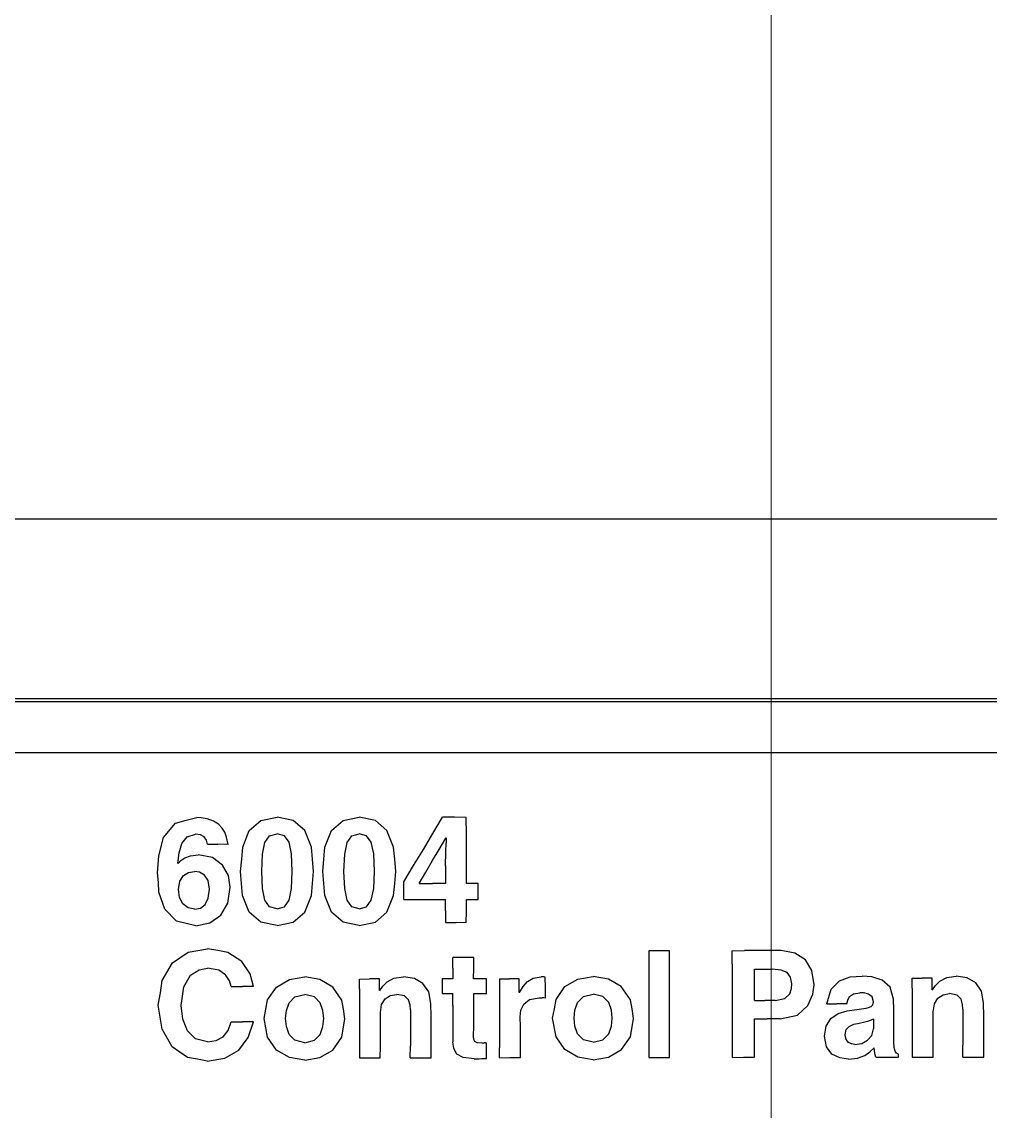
# Model space of a CAD drawing. Header units: millimetres. Extents: x -35117 to 70520, y -28859 to 27816.
# Drawn here: x -9121.81 to -9101.9, y -6911.48 to -6889.09 of the extents above; entities that cross this region are included whole.
import ezdxf

# ---------------------------------------------------------------- set-up
doc = ezdxf.new("R2010")
doc.units = ezdxf.units.MM
doc.layers.add('EQUIPMENT_31_22_34_otd', color=54, linetype='Continuous')
doc.layers.add('Hull', color=1, linetype='Continuous', lineweight=40)

# ---------------------------------------------------------------- blocks, each defined once
blk = doc.blocks.new('control panel')
at = {"color": 2}
for p, q in [((749.7585, 160.7448), (734.3685, 160.7448)), ((750.1304, 160.3698), (733.9966, 160.3698)), ((750.1245, 160.3758), (734.0026, 160.3758)), ((750.2303, 160.265), (733.8967, 160.265))]:
    blk.add_line(p, q, dxfattribs=at)
at = {"color": 2, "ltscale": 0.004723}
blk.add_line((736.1722, 160.0909), (736.1963, 160.12), dxfattribs=at)
at = {"color": 2, "ltscale": 0.002889}
blk.add_line((736.1963, 160.12), (736.2186, 160.1262), dxfattribs=at)
at = {"color": 2, "ltscale": 0.002842}
blk.add_line((736.2186, 160.1262), (736.2405, 160.1321), dxfattribs=at)
at = {"color": 2, "ltscale": 0.001124}
blk.add_line((736.2495, 160.1315), (736.2405, 160.1321), dxfattribs=at)
at = {"color": 2, "ltscale": 0.001577}
blk.add_line((736.2619, 160.129), (736.2495, 160.1315), dxfattribs=at)
at = {"color": 2, "ltscale": 0.001675}
blk.add_line((736.2745, 160.1246), (736.2619, 160.129), dxfattribs=at)
at = {"color": 2, "ltscale": 0.001512}
blk.add_line((736.2848, 160.1182), (736.2745, 160.1246), dxfattribs=at)
at = {"color": 2, "ltscale": 0.001395}
blk.add_line((736.2925, 160.1101), (736.2848, 160.1182), dxfattribs=at)
at = {"color": 2, "ltscale": 0.003892}
for p, q in [((736.3483, 160.1055), (736.3718, 160.1259)), ((736.4622, 160.1055), (736.4387, 160.1259)), ((736.5173, 160.1055), (736.5409, 160.1259)), ((736.6312, 160.1055), (736.6077, 160.1259)), ((736.3718, 159.9168), (736.3483, 159.9372)), ((736.4387, 159.9168), (736.4622, 159.9372)), ((736.5409, 159.9168), (736.5173, 159.9372)), ((736.6077, 159.9168), (736.6312, 159.9372))]:
    blk.add_line(p, q, dxfattribs=at)
at = {"color": 2, "ltscale": 0.004261}
for p, q in [((736.3718, 160.1259), (736.4052, 160.1327)), ((736.4387, 160.1259), (736.4052, 160.1327)), ((736.5409, 160.1259), (736.5743, 160.1327)), ((736.6077, 160.1259), (736.5743, 160.1327)), ((736.4052, 159.91), (736.3718, 159.9168)), ((736.5743, 159.91), (736.6077, 159.9168))]:
    blk.add_line(p, q, dxfattribs=at)
at = {"color": 2, "ltscale": 0.00482}
blk.add_line((736.7258, 160.0993), (736.7456, 160.1324), dxfattribs=at)
at = {"color": 2, "ltscale": 0.003054}
for p, q in [((736.77, 160.1324), (736.7456, 160.1324)), ((736.6793, 159.7366), (736.6793, 159.7121)), ((737.815, 159.7381), (737.815, 159.7137))]:
    blk.add_line(p, q, dxfattribs=at)
at = {"color": 2, "ltscale": 0.003016}
for p, q in [((736.7941, 160.1321), (736.77, 160.1324)), ((736.8186, 159.9966), (736.7944, 159.9966)), ((736.7944, 159.9635), (736.8186, 159.9635)), ((736.7518, 159.94), (736.7518, 159.9159)), ((736.7941, 159.9156), (736.7944, 159.9397))]:
    blk.add_line(p, q, dxfattribs=at)
at = {"color": 2, "ltscale": 0.004214}
for p, q in [((736.7944, 160.0984), (736.7941, 160.1321)), ((736.7944, 160.0646), (736.7944, 160.0984))]:
    blk.add_line(p, q, dxfattribs=at)
at = {"color": 2, "ltscale": 0.004849}
blk.add_line((736.162, 160.0535), (736.1722, 160.0909), dxfattribs=at)
at = {"color": 2, "ltscale": 0.002235}
blk.add_line((736.2096, 160.0783), (736.2204, 160.0925), dxfattribs=at)
at = {"color": 2, "ltscale": 0.002226}
blk.add_line((736.2204, 160.0925), (736.2374, 160.0977), dxfattribs=at)
at = {"color": 2, "ltscale": 0.001329}
blk.add_line((736.2479, 160.0962), (736.2374, 160.0977), dxfattribs=at)
at = {"color": 2, "ltscale": 0.001055}
for p, q in [((736.2554, 160.0922), (736.2479, 160.0962)), ((737.5781, 159.7567), (737.5821, 159.7641))]:
    blk.add_line(p, q, dxfattribs=at)
at = {"color": 2, "ltscale": 0.001052}
blk.add_line((736.2603, 160.0854), (736.2554, 160.0922), dxfattribs=at)
at = {"color": 2, "ltscale": 0.001234}
blk.add_line((736.2977, 160.1018), (736.2925, 160.1101), dxfattribs=at)
at = {"color": 2, "ltscale": 0.001358}
blk.add_line((736.3015, 160.0916), (736.2977, 160.1018), dxfattribs=at)
at = {"color": 2, "ltscale": 0.001896}
blk.add_line((736.3045, 160.0767), (736.3015, 160.0916), dxfattribs=at)
at = {"color": 2, "ltscale": 0.004652}
for p, q in [((736.3347, 160.0708), (736.3483, 160.1055)), ((736.4758, 160.0708), (736.4622, 160.1055)), ((736.5037, 160.0708), (736.5173, 160.1055)), ((736.6448, 160.0708), (736.6312, 160.1055)), ((736.4622, 159.9372), (736.4758, 159.9719)), ((736.6312, 159.9372), (736.6448, 159.9719))]:
    blk.add_line(p, q, dxfattribs=at)
at = {"color": 2, "ltscale": 0.002081}
for p, q in [((736.3805, 160.0807), (736.3901, 160.0943)), ((736.5495, 160.0807), (736.5591, 160.0943)), ((736.3901, 159.9483), (736.3805, 159.962)), ((736.4204, 159.9483), (736.43, 159.962)), ((736.5591, 159.9483), (736.5495, 159.962)), ((736.5894, 159.9483), (736.599, 159.962))]:
    blk.add_line(p, q, dxfattribs=at)
at = {"color": 2, "ltscale": 0.00196}
for p, q in [((736.3901, 160.0943), (736.4052, 160.0984)), ((736.4204, 160.0943), (736.4052, 160.0984)), ((736.5591, 160.0943), (736.5743, 160.0984)), ((736.5894, 160.0943), (736.5743, 160.0984)), ((736.4052, 159.9443), (736.3901, 159.9483)), ((736.4052, 159.9443), (736.4204, 159.9483)), ((736.5743, 159.9443), (736.5591, 159.9483)), ((736.5743, 159.9443), (736.5894, 159.9483))]:
    blk.add_line(p, q, dxfattribs=at)
at = {"color": 2, "ltscale": 0.00205}
for p, q in [((736.43, 160.081), (736.4204, 160.0943)), ((736.599, 160.081), (736.5894, 160.0943))]:
    blk.add_line(p, q, dxfattribs=at)
at = {"color": 2, "ltscale": 0.004787}
blk.add_line((736.706, 160.0665), (736.7258, 160.0993), dxfattribs=at)
at = {"color": 2, "ltscale": 0.002496}
blk.add_line((736.204, 160.0591), (736.2096, 160.0783), dxfattribs=at)
at = {"color": 2, "ltscale": 0.001078}
blk.add_line((736.2625, 160.077), (736.2603, 160.0854), dxfattribs=at)
at = {"color": 2, "ltscale": 0.002668}
for p, q in [((736.2625, 160.077), (736.2838, 160.077)), ((736.6661, 159.9635), (736.6874, 159.9638)), ((736.6874, 159.9638), (736.7088, 159.9638)), ((736.7518, 159.9159), (736.7731, 159.9159)), ((736.8095, 159.8442), (736.7881, 159.8445)), ((737.1905, 159.8581), (737.1692, 159.8581)), ((737.2119, 159.8581), (737.1905, 159.8581)), ((736.9567, 159.7826), (736.9564, 159.804)), ((737.3866, 159.7557), (737.408, 159.756)), ((736.575, 159.6379), (736.5964, 159.6382)), ((736.7006, 159.6382), (736.722, 159.6382)), ((736.884, 159.6385), (736.9054, 159.6385)), ((737.1692, 159.6388), (737.1905, 159.6391)), ((737.8364, 159.6397), (737.8577, 159.6397))]:
    blk.add_line(p, q, dxfattribs=at)
at = {"color": 2, "ltscale": 0.002591}
for p, q in [((736.3045, 160.0767), (736.2838, 160.077)), ((736.5747, 159.8), (736.5954, 159.8003)), ((736.575, 159.7396), (736.575, 159.7189)), ((737.5354, 159.7492), (737.5561, 159.7492)), ((736.9054, 159.7016), (736.9051, 159.7223))]:
    blk.add_line(p, q, dxfattribs=at)
at = {"color": 2, "ltscale": 0.003105}
for p, q in [((736.3326, 160.0461), (736.3347, 160.0708)), ((736.5016, 160.0461), (736.5037, 160.0708)), ((736.3344, 159.9719), (736.3323, 159.9966)), ((736.5034, 159.9719), (736.5013, 159.9966))]:
    blk.add_line(p, q, dxfattribs=at)
at = {"color": 2, "ltscale": 0.003049}
for p, q in [((736.3752, 160.0569), (736.3805, 160.0807)), ((736.5443, 160.0569), (736.5495, 160.0807))]:
    blk.add_line(p, q, dxfattribs=at)
at = {"color": 2, "ltscale": 0.003041}
for p, q in [((736.4349, 160.0572), (736.43, 160.081)), ((736.604, 160.0572), (736.599, 160.081)), ((736.3805, 159.962), (736.3756, 159.9858)), ((736.43, 159.962), (736.4349, 159.9858)), ((736.5495, 159.962), (736.5446, 159.9858)), ((736.599, 159.962), (736.604, 159.9858))]:
    blk.add_line(p, q, dxfattribs=at)
at = {"color": 2, "ltscale": 0.003109}
for p, q in [((736.4782, 160.0461), (736.4758, 160.0708)), ((736.6473, 160.0461), (736.6448, 160.0708))]:
    blk.add_line(p, q, dxfattribs=at)
at = {"color": 2, "ltscale": 0.003362}
for p, q in [((736.7385, 160.0665), (736.7521, 160.0897)), ((736.7249, 160.0433), (736.7385, 160.0665))]:
    blk.add_line(p, q, dxfattribs=at)
at = {"color": 2, "ltscale": 8.7e-05}
blk.add_line((736.7521, 160.0897), (736.7527, 160.09), dxfattribs=at)
at = {"color": 2, "ltscale": 0.002398}
blk.add_line((736.7521, 160.0606), (736.7527, 160.0798), dxfattribs=at)
at = {"color": 2, "ltscale": 0.001276}
blk.add_line((736.7527, 160.09), (736.7527, 160.0798), dxfattribs=at)
at = {"color": 2, "ltscale": 0.004377}
blk.add_line((736.1598, 160.0186), (736.162, 160.0535), dxfattribs=at)
at = {"color": 2, "ltscale": 0.002647}
blk.add_line((736.2015, 160.038), (736.204, 160.0591), dxfattribs=at)
at = {"color": 2, "ltscale": 0.001223}
for p, q in [((736.2077, 160.0436), (736.2158, 160.0492)), ((737.5821, 159.7641), (737.5902, 159.7696))]:
    blk.add_line(p, q, dxfattribs=at)
at = {"color": 2, "ltscale": 0.00153}
blk.add_line((736.2158, 160.0492), (736.2272, 160.0535), dxfattribs=at)
at = {"color": 2, "ltscale": 0.001985}
blk.add_line((736.2272, 160.0535), (736.243, 160.0554), dxfattribs=at)
at = {"color": 2, "ltscale": 0.003746}
blk.add_line((736.2724, 160.0495), (736.243, 160.0554), dxfattribs=at)
at = {"color": 2, "ltscale": 0.003232}
blk.add_line((736.2931, 160.034), (736.2724, 160.0495), dxfattribs=at)
at = {"color": 2, "ltscale": 0.003147}
for p, q in [((736.3301, 160.021), (736.3326, 160.0461)), ((736.4991, 160.021), (736.5016, 160.0461))]:
    blk.add_line(p, q, dxfattribs=at)
at = {"color": 2, "ltscale": 0.004489}
for p, q in [((736.3737, 160.021), (736.3752, 160.0569)), ((736.4365, 160.0213), (736.4349, 160.0572)), ((736.5427, 160.021), (736.5443, 160.0569)), ((736.6055, 160.0213), (736.604, 160.0572))]:
    blk.add_line(p, q, dxfattribs=at)
at = {"color": 2, "ltscale": 0.003143}
for p, q in [((736.4804, 160.021), (736.4782, 160.0461)), ((736.6494, 160.021), (736.6473, 160.0461))]:
    blk.add_line(p, q, dxfattribs=at)
at = {"color": 2, "ltscale": 0.004841}
blk.add_line((736.6859, 160.0334), (736.706, 160.0665), dxfattribs=at)
at = {"color": 2, "ltscale": 0.003519}
blk.add_line((736.7518, 160.0325), (736.7521, 160.0606), dxfattribs=at)
at = {"color": 2, "ltscale": 0.004253}
for p, q in [((736.7944, 160.0306), (736.7944, 160.0646)), ((736.7944, 159.9966), (736.7944, 160.0306))]:
    blk.add_line(p, q, dxfattribs=at)
at = {"color": 2, "ltscale": 0.000109}
blk.add_line((736.2022, 160.0374), (736.2015, 160.038), dxfattribs=at)
at = {"color": 2, "ltscale": 0.00104}
blk.add_line((736.2022, 160.0374), (736.2077, 160.0436), dxfattribs=at)
at = {"color": 2, "ltscale": 0.003064}
blk.add_line((736.3052, 160.0127), (736.2931, 160.034), dxfattribs=at)
at = {"color": 2, "ltscale": 0.004873}
blk.add_line((736.6658, 160), (736.6859, 160.0334), dxfattribs=at)
at = {"color": 2, "ltscale": 0.003415}
blk.add_line((736.7109, 160.0198), (736.7249, 160.0433), dxfattribs=at)
at = {"color": 2, "ltscale": 0.004485}
blk.add_line((736.7518, 160.0325), (736.7518, 159.9966), dxfattribs=at)
at = {"color": 2, "ltscale": 0.002521}
blk.add_line((736.1613, 159.9985), (736.1598, 160.0186), dxfattribs=at)
at = {"color": 2, "ltscale": 0.002193}
for p, q in [((736.2025, 159.9839), (736.2053, 160.0012)), ((736.2626, 159.671), (736.28, 159.6738))]:
    blk.add_line(p, q, dxfattribs=at)
at = {"color": 2, "ltscale": 0.001726}
blk.add_line((736.2053, 160.0012), (736.213, 160.0127), dxfattribs=at)
at = {"color": 2, "ltscale": 0.001545}
blk.add_line((736.213, 160.0127), (736.2235, 160.0192), dxfattribs=at)
at = {"color": 2, "ltscale": 0.001488}
blk.add_line((736.2235, 160.0192), (736.2353, 160.021), dxfattribs=at)
at = {"color": 2, "ltscale": 0.001367}
blk.add_line((736.2461, 160.0195), (736.2353, 160.021), dxfattribs=at)
at = {"color": 2, "ltscale": 0.001459}
blk.add_line((736.256, 160.0133), (736.2461, 160.0195), dxfattribs=at)
at = {"color": 2, "ltscale": 0.001673}
for p, q in [((736.2634, 160.0022), (736.256, 160.0133)), ((737.6189, 159.6741), (737.6276, 159.6843))]:
    blk.add_line(p, q, dxfattribs=at)
at = {"color": 2, "ltscale": 0.002199}
blk.add_line((736.2665, 159.9848), (736.2634, 160.0022), dxfattribs=at)
at = {"color": 2, "ltscale": 0.003057}
blk.add_line((736.3092, 159.9886), (736.3052, 160.0127), dxfattribs=at)
at = {"color": 2, "ltscale": 0.003066}
for p, q in [((736.3323, 159.9966), (736.3301, 160.021)), ((736.4782, 159.9966), (736.4804, 160.021)), ((736.5013, 159.9966), (736.4991, 160.021)), ((736.6473, 159.9966), (736.6494, 160.021))]:
    blk.add_line(p, q, dxfattribs=at)
at = {"color": 2, "ltscale": 0.004414}
for p, q in [((736.3756, 159.9858), (736.3737, 160.021)), ((736.5446, 159.9858), (736.5427, 160.021))]:
    blk.add_line(p, q, dxfattribs=at)
at = {"color": 2, "ltscale": 0.00445}
for p, q in [((736.4349, 159.9858), (736.4365, 160.0213)), ((736.604, 159.9858), (736.6055, 160.0213))]:
    blk.add_line(p, q, dxfattribs=at)
at = {"color": 2, "ltscale": 0.003395}
blk.add_line((736.6973, 159.9963), (736.7109, 160.0198), dxfattribs=at)
at = {"color": 2, "ltscale": 0.002518}
for p, q in [((736.1626, 159.9783), (736.1613, 159.9985)), ((736.2227, 159.8553), (736.2425, 159.859))]:
    blk.add_line(p, q, dxfattribs=at)
at = {"color": 2, "ltscale": 0.002034}
for p, q in [((736.2049, 159.9678), (736.2025, 159.9839)), ((736.6177, 159.7313), (736.6202, 159.7474)), ((737.7538, 159.7328), (737.7563, 159.7489))]:
    blk.add_line(p, q, dxfattribs=at)
at = {"color": 2, "ltscale": 0.002379}
blk.add_line((736.264, 159.966), (736.2665, 159.9848), dxfattribs=at)
at = {"color": 2, "ltscale": 0.004112}
blk.add_line((736.3039, 159.9561), (736.3092, 159.9886), dxfattribs=at)
at = {"color": 2, "ltscale": 0.003108}
for p, q in [((736.4758, 159.9719), (736.4782, 159.9966)), ((736.6448, 159.9719), (736.6473, 159.9966))]:
    blk.add_line(p, q, dxfattribs=at)
at = {"color": 2, "ltscale": 0.004562}
for p, q in [((736.6661, 159.9635), (736.6658, 160)), ((737.3863, 159.8204), (737.4228, 159.8204))]:
    blk.add_line(p, q, dxfattribs=at)
at = {"color": 2, "ltscale": 0.003441}
for p, q in [((736.6973, 159.9963), (736.7249, 159.9966)), ((737.1692, 159.8309), (737.1692, 159.8034)), ((737.2119, 159.8034), (737.2119, 159.8309)), ((737.3409, 159.8309), (737.3409, 159.8034)), ((737.1692, 159.8034), (737.1692, 159.7758)), ((737.1692, 159.7758), (737.1692, 159.7483)), ((737.2119, 159.7486), (737.2119, 159.7761)), ((737.3409, 159.7761), (737.3409, 159.7486)), ((736.722, 159.7223), (736.7216, 159.7499)), ((737.8577, 159.7239), (737.8574, 159.7514)), ((737.1692, 159.7211), (737.1692, 159.6936)), ((737.2119, 159.6939), (737.2119, 159.7214)), ((737.3409, 159.7214), (737.3409, 159.6939)), ((737.1692, 159.6663), (737.1692, 159.6388)), ((737.2116, 159.6391), (737.2119, 159.6666)), ((737.3409, 159.6666), (737.3409, 159.6391))]:
    blk.add_line(p, q, dxfattribs=at)
at = {"color": 2, "ltscale": 0.003364}
blk.add_line((736.7518, 159.9966), (736.7249, 159.9966), dxfattribs=at)
at = {"color": 2, "ltscale": 0.004137}
blk.add_line((736.8186, 159.9635), (736.8186, 159.9966), dxfattribs=at)
at = {"color": 2, "ltscale": 0.004585}
blk.add_line((736.1746, 159.9437), (736.1626, 159.9783), dxfattribs=at)
at = {"color": 2, "ltscale": 0.001833}
for p, q in [((736.2118, 159.9548), (736.2049, 159.9678)), ((736.2572, 159.953), (736.264, 159.966))]:
    blk.add_line(p, q, dxfattribs=at)
at = {"color": 2, "ltscale": 0.004667}
for p, q in [((736.3483, 159.9372), (736.3344, 159.9719)), ((736.5173, 159.9372), (736.5034, 159.9719))]:
    blk.add_line(p, q, dxfattribs=at)
at = {"color": 2, "ltscale": 0.002706}
for p, q in [((736.7088, 159.9638), (736.7304, 159.9638)), ((736.9567, 159.761), (736.9567, 159.7826))]:
    blk.add_line(p, q, dxfattribs=at)
at = {"color": 2, "ltscale": 0.002629}
for p, q in [((736.7304, 159.9638), (736.7515, 159.9638)), ((736.7941, 159.9156), (736.7731, 159.9159)), ((737.7105, 159.8015), (737.7315, 159.8018)), ((737.429, 159.756), (737.408, 159.756)), ((736.9054, 159.6806), (736.9054, 159.7016)), ((736.9054, 159.6595), (736.9054, 159.6806)), ((736.9054, 159.6385), (736.9054, 159.6595)), ((736.5964, 159.6382), (736.6174, 159.6382)), ((737.1905, 159.6391), (737.2116, 159.6391)), ((737.7325, 159.6397), (737.7535, 159.6397))]:
    blk.add_line(p, q, dxfattribs=at)
at = {"color": 2, "ltscale": 0.002977}
for p, q in [((736.7518, 159.94), (736.7515, 159.9638)), ((736.7944, 159.9397), (736.7944, 159.9635)), ((736.6159, 159.7765), (736.6159, 159.8003)), ((737.7519, 159.778), (737.7519, 159.8018))]:
    blk.add_line(p, q, dxfattribs=at)
at = {"color": 2, "ltscale": 0.004293}
blk.add_line((736.1985, 159.919), (736.1746, 159.9437), dxfattribs=at)
at = {"color": 2, "ltscale": 0.001709}
blk.add_line((736.2226, 159.9465), (736.2118, 159.9548), dxfattribs=at)
at = {"color": 2, "ltscale": 0.001774}
blk.add_line((736.2365, 159.9437), (736.2226, 159.9465), dxfattribs=at)
at = {"color": 2, "ltscale": 0.001456}
for p, q in [((736.2365, 159.9437), (736.2479, 159.9459)), ((737.6019, 159.7096), (737.6134, 159.7118))]:
    blk.add_line(p, q, dxfattribs=at)
at = {"color": 2, "ltscale": 0.001462}
blk.add_line((736.2479, 159.9459), (736.2572, 159.953), dxfattribs=at)
at = {"color": 2, "ltscale": 0.003621}
blk.add_line((736.2894, 159.931), (736.3039, 159.9561), dxfattribs=at)
at = {"color": 2, "ltscale": 0.002579}
for p, q in [((736.2186, 159.9143), (736.1985, 159.919)), ((737.035, 159.7644), (737.0551, 159.769)), ((737.0752, 159.7644), (737.0551, 159.769))]:
    blk.add_line(p, q, dxfattribs=at)
at = {"color": 2, "ltscale": 0.002551}
blk.add_line((736.2384, 159.9094), (736.2186, 159.9143), dxfattribs=at)
at = {"color": 2, "ltscale": 0.00367}
blk.add_line((736.2384, 159.9094), (736.2671, 159.9152), dxfattribs=at)
at = {"color": 2, "ltscale": 0.003411}
blk.add_line((736.2671, 159.9152), (736.2894, 159.931), dxfattribs=at)
at = {"color": 2, "ltscale": 0.004262}
for p, q in [((736.4052, 159.91), (736.4387, 159.9168)), ((736.5743, 159.91), (736.5409, 159.9168))]:
    blk.add_line(p, q, dxfattribs=at)
at = {"color": 2, "ltscale": 0.004869}
blk.add_line((736.1906, 159.8334), (736.2227, 159.8553), dxfattribs=at)
at = {"color": 2, "ltscale": 0.002473}
blk.add_line((736.2425, 159.859), (736.262, 159.8624), dxfattribs=at)
at = {"color": 2, "ltscale": 0.002708}
blk.add_line((736.2834, 159.8587), (736.262, 159.8624), dxfattribs=at)
at = {"color": 2, "ltscale": 0.002677}
blk.add_line((736.3044, 159.8547), (736.2834, 159.8587), dxfattribs=at)
at = {"color": 2, "ltscale": 0.0043}
blk.add_line((736.3332, 159.8358), (736.3044, 159.8547), dxfattribs=at)
at = {"color": 2, "ltscale": 0.002707}
for p, q in [((736.7881, 159.8445), (736.7665, 159.8445)), ((736.8095, 159.8225), (736.8095, 159.8442)), ((737.6728, 159.7372), (737.6724, 159.7588)), ((736.679, 159.6379), (736.7006, 159.6382)), ((736.8624, 159.6382), (736.884, 159.6385)), ((737.7108, 159.6394), (737.7325, 159.6397)), ((737.8147, 159.6394), (737.8364, 159.6397))]:
    blk.add_line(p, q, dxfattribs=at)
at = {"color": 2, "ltscale": 0.002745}
for p, q in [((736.7668, 159.8225), (736.7665, 159.8445)), ((736.8092, 159.8006), (736.8095, 159.8225)), ((736.7445, 159.77), (736.7665, 159.77)), ((736.8095, 159.748), (736.8095, 159.77)), ((736.8095, 159.726), (736.8095, 159.748)), ((737.6728, 159.7152), (737.6728, 159.7372)), ((736.8095, 159.7041), (736.8095, 159.726)), ((737.6728, 159.6932), (737.6728, 159.7152))]:
    blk.add_line(p, q, dxfattribs=at)
at = {"color": 2, "ltscale": 0.003402}
for p, q in [((737.1692, 159.8581), (737.1692, 159.8309)), ((737.2119, 159.8309), (737.2119, 159.8581)), ((737.2119, 159.7761), (737.2119, 159.8034)), ((737.3409, 159.8034), (737.3409, 159.7761)), ((737.1692, 159.7483), (737.1692, 159.7211)), ((737.2119, 159.7214), (737.2119, 159.7486)), ((737.3409, 159.7486), (737.3409, 159.7214)), ((737.2119, 159.6666), (737.2119, 159.6939)), ((737.3409, 159.6939), (737.3409, 159.6666))]:
    blk.add_line(p, q, dxfattribs=at)
at = {"color": 2, "ltscale": 0.003171}
blk.add_line((737.3406, 159.8581), (737.3659, 159.8584), dxfattribs=at)
at = {"color": 2, "ltscale": 0.003403}
for p, q in [((737.3409, 159.8309), (737.3406, 159.8581)), ((737.1692, 159.6936), (737.1692, 159.6663))]:
    blk.add_line(p, q, dxfattribs=at)
at = {"color": 2, "ltscale": 0.003132}
for p, q in [((737.391, 159.8584), (737.3659, 159.8584)), ((737.416, 159.8584), (737.391, 159.8584)), ((737.4411, 159.8584), (737.416, 159.8584))]:
    blk.add_line(p, q, dxfattribs=at)
at = {"color": 2, "ltscale": 0.00361}
blk.add_line((737.4695, 159.8535), (737.4411, 159.8584), dxfattribs=at)
at = {"color": 2, "ltscale": 0.003217}
blk.add_line((737.4912, 159.8396), (737.4695, 159.8535), dxfattribs=at)
at = {"color": 2, "ltscale": 0.005266}
blk.add_line((736.1695, 159.7969), (736.1906, 159.8334), dxfattribs=at)
at = {"color": 2, "ltscale": 0.002244}
blk.add_line((736.245, 159.8191), (736.2626, 159.8225), dxfattribs=at)
at = {"color": 2, "ltscale": 0.002905}
blk.add_line((736.2855, 159.8185), (736.2626, 159.8225), dxfattribs=at)
at = {"color": 2, "ltscale": 0.003818}
blk.add_line((736.3502, 159.8105), (736.3332, 159.8358), dxfattribs=at)
at = {"color": 2, "ltscale": 0.002784}
for p, q in [((736.7668, 159.8225), (736.7668, 159.8003)), ((736.7668, 159.8003), (736.7445, 159.8006)), ((736.8092, 159.6818), (736.8095, 159.7041)), ((737.6728, 159.671), (737.6728, 159.6932))]:
    blk.add_line(p, q, dxfattribs=at)
at = {"color": 2, "ltscale": 0.003242}
blk.add_line((737.5045, 159.8173), (737.4912, 159.8396), dxfattribs=at)
at = {"color": 2, "ltscale": 0.003376}
blk.add_line((736.2138, 159.7842), (736.2271, 159.8077), dxfattribs=at)
at = {"color": 2, "ltscale": 0.00266}
blk.add_line((736.2271, 159.8077), (736.245, 159.8191), dxfattribs=at)
at = {"color": 2, "ltscale": 0.002135}
blk.add_line((736.2994, 159.8086), (736.2855, 159.8185), dxfattribs=at)
at = {"color": 2, "ltscale": 0.001845}
blk.add_line((736.3075, 159.7962), (736.2994, 159.8086), dxfattribs=at)
at = {"color": 2, "ltscale": 0.003348}
blk.add_line((736.3567, 159.7845), (736.3502, 159.8105), dxfattribs=at)
at = {"color": 2, "ltscale": 0.003998}
for p, q in [((736.4306, 159.799), (736.4621, 159.8043)), ((737.0235, 159.8), (737.0551, 159.8052)), ((737.0866, 159.8), (737.0551, 159.8052)), ((736.4621, 159.6332), (736.4306, 159.6385)), ((737.0551, 159.6342), (737.0235, 159.6394)), ((737.0551, 159.6342), (737.0866, 159.6394))]:
    blk.add_line(p, q, dxfattribs=at)
at = {"color": 2, "ltscale": 0.00396}
for p, q in [((736.4934, 159.799), (736.4621, 159.8043)), ((736.4621, 159.6332), (736.4934, 159.6385))]:
    blk.add_line(p, q, dxfattribs=at)
at = {"color": 2, "ltscale": 0.002513}
for p, q in [((736.575, 159.7799), (736.5747, 159.8)), ((736.8627, 159.8003), (736.8627, 159.7802)), ((736.9032, 159.8006), (736.8831, 159.8006)), ((737.7108, 159.7814), (737.7105, 159.8015)), ((736.575, 159.7799), (736.575, 159.7597)), ((736.8627, 159.7802), (736.8627, 159.7601)), ((737.7108, 159.7814), (737.7108, 159.7613)), ((736.575, 159.7597), (736.575, 159.7396)), ((736.8627, 159.7601), (736.8627, 159.74)), ((737.7108, 159.7613), (737.7108, 159.7412)), ((736.575, 159.7189), (736.575, 159.6988)), ((736.8627, 159.7192), (736.8627, 159.6991)), ((737.3866, 159.6982), (737.3866, 159.7183)), ((737.7108, 159.7205), (737.7108, 159.7004)), ((736.575, 159.6784), (736.575, 159.6583)), ((736.8627, 159.6787), (736.8627, 159.6586)), ((737.7108, 159.6799), (737.7108, 159.6598))]:
    blk.add_line(p, q, dxfattribs=at)
at = {"color": 2, "ltscale": 0.002552}
for p, q in [((736.6159, 159.8003), (736.5954, 159.8003)), ((736.8627, 159.8003), (736.8831, 159.8006)), ((737.7519, 159.8018), (737.7315, 159.8018)), ((737.5766, 159.7489), (737.5561, 159.7492)), ((736.575, 159.6988), (736.575, 159.6784)), ((736.8627, 159.6991), (736.8627, 159.6787)), ((737.7108, 159.7004), (737.7108, 159.6799)), ((736.575, 159.6583), (736.575, 159.6379)), ((736.8624, 159.6382), (736.8627, 159.6586)), ((737.7108, 159.6598), (737.7108, 159.6394))]:
    blk.add_line(p, q, dxfattribs=at)
at = {"color": 2, "ltscale": 0.001972}
blk.add_line((736.6316, 159.7941), (736.6456, 159.8015), dxfattribs=at)
at = {"color": 2, "ltscale": 0.002504}
blk.add_line((736.6456, 159.8015), (736.6653, 159.8046), dxfattribs=at)
at = {"color": 2, "ltscale": 0.002816}
for p, q in [((736.6876, 159.8012), (736.6653, 159.8046)), ((737.8237, 159.8027), (737.8014, 159.8061))]:
    blk.add_line(p, q, dxfattribs=at)
at = {"color": 2, "ltscale": 0.002546}
blk.add_line((736.7052, 159.791), (736.6876, 159.8012), dxfattribs=at)
at = {"color": 2, "ltscale": 0.003828}
for p, q in [((736.7445, 159.8006), (736.7445, 159.77)), ((736.8358, 159.77), (736.8358, 159.8006))]:
    blk.add_line(p, q, dxfattribs=at)
at = {"color": 2, "ltscale": 0.003325}
blk.add_line((736.8358, 159.8006), (736.8092, 159.8006), dxfattribs=at)
at = {"color": 2, "ltscale": 0.003518}
for p, q in [((736.9032, 159.7724), (736.9032, 159.8006)), ((736.722, 159.6942), (736.722, 159.7223)), ((737.8577, 159.6957), (737.8577, 159.7239)), ((736.722, 159.6382), (736.722, 159.6663)), ((737.8577, 159.6397), (737.8577, 159.6679))]:
    blk.add_line(p, q, dxfattribs=at)
at = {"color": 2, "ltscale": 0.001738}
for p, q in [((736.9199, 159.7947), (736.9317, 159.8021)), ((736.6202, 159.7474), (736.6276, 159.7591))]:
    blk.add_line(p, q, dxfattribs=at)
at = {"color": 2, "ltscale": 0.002117}
blk.add_line((736.9317, 159.8021), (736.9484, 159.8049), dxfattribs=at)
at = {"color": 2, "ltscale": 0.00027}
blk.add_line((736.9505, 159.8049), (736.9484, 159.8049), dxfattribs=at)
at = {"color": 2, "ltscale": 0.000235}
for p, q in [((736.9524, 159.8046), (736.9505, 159.8049)), ((736.9564, 159.804), (736.9546, 159.8043))]:
    blk.add_line(p, q, dxfattribs=at)
at = {"color": 2, "ltscale": 0.000274}
blk.add_line((736.9546, 159.8043), (736.9524, 159.8046), dxfattribs=at)
at = {"color": 2, "ltscale": 0.003846}
for p, q in [((736.9969, 159.7845), (737.0235, 159.8)), ((736.404, 159.7836), (736.4306, 159.799)), ((736.4306, 159.6385), (736.404, 159.654)), ((736.4934, 159.6385), (736.52, 159.654)), ((737.0235, 159.6394), (736.9969, 159.6549))]:
    blk.add_line(p, q, dxfattribs=at)
at = {"color": 2, "ltscale": 0.00378}
blk.add_line((737.1126, 159.7845), (737.0866, 159.8), dxfattribs=at)
at = {"color": 2, "ltscale": 0.003982}
blk.add_line((737.3866, 159.7885), (737.3863, 159.8204), dxfattribs=at)
at = {"color": 2, "ltscale": 0.002331}
blk.add_line((737.4414, 159.8185), (737.4228, 159.8204), dxfattribs=at)
at = {"color": 2, "ltscale": 0.001666}
blk.add_line((737.4538, 159.8136), (737.4414, 159.8185), dxfattribs=at)
at = {"color": 2, "ltscale": 0.001492}
blk.add_line((737.4609, 159.804), (737.4538, 159.8136), dxfattribs=at)
at = {"color": 2, "ltscale": 0.001729}
blk.add_line((737.4634, 159.7904), (737.4609, 159.804), dxfattribs=at)
at = {"color": 2, "ltscale": 0.00368}
blk.add_line((737.5091, 159.7882), (737.5045, 159.8173), dxfattribs=at)
at = {"color": 2, "ltscale": 0.00296}
blk.add_line((737.5611, 159.7962), (737.5834, 159.8043), dxfattribs=at)
at = {"color": 2, "ltscale": 0.003102}
blk.add_line((737.5834, 159.8043), (737.6081, 159.8061), dxfattribs=at)
at = {"color": 2, "ltscale": 0.002485}
blk.add_line((737.6279, 159.8043), (737.6081, 159.8061), dxfattribs=at)
at = {"color": 2, "ltscale": 0.002763}
blk.add_line((737.6489, 159.7975), (737.6279, 159.8043), dxfattribs=at)
at = {"color": 2, "ltscale": 0.002006}
blk.add_line((737.7674, 159.7956), (737.7816, 159.8031), dxfattribs=at)
at = {"color": 2, "ltscale": 0.002505}
blk.add_line((737.7816, 159.8031), (737.8014, 159.8061), dxfattribs=at)
at = {"color": 2, "ltscale": 0.002547}
blk.add_line((737.8413, 159.7925), (737.8237, 159.8027), dxfattribs=at)
at = {"color": 2, "ltscale": 0.003172}
blk.add_line((736.1655, 159.7718), (736.1695, 159.7969), dxfattribs=at)
at = {"color": 2, "ltscale": 0.004845}
blk.add_line((736.2082, 159.7458), (736.2138, 159.7842), dxfattribs=at)
at = {"color": 2, "ltscale": 0.001504}
for p, q in [((736.3112, 159.7848), (736.3075, 159.7962)), ((737.459, 159.7693), (737.4627, 159.7808))]:
    blk.add_line(p, q, dxfattribs=at)
at = {"color": 2, "ltscale": 0.002861}
for p, q in [((736.3112, 159.7848), (736.3341, 159.7848)), ((736.357, 159.7124), (736.3341, 159.7124)), ((737.3409, 159.6391), (737.3638, 159.6394)), ((737.6595, 159.6397), (737.6823, 159.6397))]:
    blk.add_line(p, q, dxfattribs=at)
at = {"color": 2, "ltscale": 0.002823}
blk.add_line((736.3567, 159.7845), (736.3341, 159.7848), dxfattribs=at)
at = {"color": 2, "ltscale": 0.004032}
for p, q in [((736.3857, 159.757), (736.404, 159.7836)), ((736.9787, 159.7579), (736.9969, 159.7845)), ((736.404, 159.654), (736.3857, 159.6806)), ((736.52, 159.654), (736.5382, 159.6806)), ((736.9969, 159.6549), (736.9787, 159.6815))]:
    blk.add_line(p, q, dxfattribs=at)
at = {"color": 2, "ltscale": 0.003813}
for p, q in [((736.5197, 159.7836), (736.4934, 159.799)), ((737.0866, 159.6394), (737.1129, 159.6549))]:
    blk.add_line(p, q, dxfattribs=at)
at = {"color": 2, "ltscale": 0.004086}
blk.add_line((736.5382, 159.7567), (736.5197, 159.7836), dxfattribs=at)
at = {"color": 2, "ltscale": 0.001308}
for p, q in [((736.6165, 159.7765), (736.6224, 159.7851)), ((737.7526, 159.778), (737.7584, 159.7867))]:
    blk.add_line(p, q, dxfattribs=at)
at = {"color": 2, "ltscale": 0.001613}
blk.add_line((736.6224, 159.7851), (736.6316, 159.7941), dxfattribs=at)
at = {"color": 2, "ltscale": 0.002638}
for p, q in [((736.7173, 159.7737), (736.7052, 159.791)), ((737.8534, 159.7752), (737.8413, 159.7925))]:
    blk.add_line(p, q, dxfattribs=at)
at = {"color": 2, "ltscale": 0.00175}
blk.add_line((736.9038, 159.7724), (736.9109, 159.7845), dxfattribs=at)
at = {"color": 2, "ltscale": 0.001699}
blk.add_line((736.9109, 159.7845), (736.9199, 159.7947), dxfattribs=at)
at = {"color": 2, "ltscale": 0.004108}
blk.add_line((737.1315, 159.7576), (737.1126, 159.7845), dxfattribs=at)
at = {"color": 2, "ltscale": 0.004099}
blk.add_line((737.3866, 159.7557), (737.3866, 159.7885), dxfattribs=at)
at = {"color": 2, "ltscale": 0.001201}
blk.add_line((737.4627, 159.7808), (737.4634, 159.7904), dxfattribs=at)
at = {"color": 2, "ltscale": 0.002461}
for p, q in [((737.5064, 159.7687), (737.5091, 159.7882)), ((737.1377, 159.7192), (737.1349, 159.7387))]:
    blk.add_line(p, q, dxfattribs=at)
at = {"color": 2, "ltscale": 0.003903}
blk.add_line((737.5354, 159.7492), (737.5441, 159.7792), dxfattribs=at)
at = {"color": 2, "ltscale": 0.003007}
blk.add_line((737.5441, 159.7792), (737.5611, 159.7962), dxfattribs=at)
at = {"color": 2, "ltscale": 0.002743}
blk.add_line((737.6656, 159.7833), (737.6489, 159.7975), dxfattribs=at)
at = {"color": 2, "ltscale": 0.00317}
blk.add_line((737.6724, 159.7588), (737.6656, 159.7833), dxfattribs=at)
at = {"color": 2, "ltscale": 7.7e-05}
for p, q in [((737.7526, 159.778), (737.7519, 159.778)), ((736.6165, 159.7765), (736.6159, 159.7765)), ((736.9038, 159.7724), (736.9032, 159.7724))]:
    blk.add_line(p, q, dxfattribs=at)
at = {"color": 2, "ltscale": 0.001586}
blk.add_line((737.7584, 159.7867), (737.7674, 159.7956), dxfattribs=at)
at = {"color": 2, "ltscale": 0.003216}
blk.add_line((736.1612, 159.7464), (736.1655, 159.7718), dxfattribs=at)
at = {"color": 2, "ltscale": 0.002396}
for p, q in [((736.3823, 159.7381), (736.3857, 159.757)), ((736.5416, 159.7378), (736.5382, 159.7567)), ((737.1349, 159.7387), (737.1315, 159.7576))]:
    blk.add_line(p, q, dxfattribs=at)
at = {"color": 2, "ltscale": 0.002133}
for p, q in [((736.43, 159.7511), (736.4417, 159.7635)), ((737.0869, 159.752), (737.0752, 159.7644))]:
    blk.add_line(p, q, dxfattribs=at)
at = {"color": 2, "ltscale": 0.002626}
for p, q in [((736.4417, 159.7635), (736.4621, 159.7684)), ((736.4621, 159.6691), (736.4417, 159.6741))]:
    blk.add_line(p, q, dxfattribs=at)
at = {"color": 2, "ltscale": 0.002588}
for p, q in [((736.4822, 159.7635), (736.4621, 159.7684)), ((736.4621, 159.6691), (736.4822, 159.6741)), ((737.0551, 159.6701), (737.035, 159.675)), ((737.0551, 159.6701), (737.0752, 159.675))]:
    blk.add_line(p, q, dxfattribs=at)
at = {"color": 2, "ltscale": 0.002107}
blk.add_line((736.4937, 159.7511), (736.4822, 159.7635), dxfattribs=at)
at = {"color": 2, "ltscale": 0.001587}
blk.add_line((736.6276, 159.7591), (736.6381, 159.7662), dxfattribs=at)
at = {"color": 2, "ltscale": 0.001684}
blk.add_line((736.6381, 159.7662), (736.6514, 159.7684), dxfattribs=at)
at = {"color": 2, "ltscale": 0.002009}
blk.add_line((736.6672, 159.7653), (736.6514, 159.7684), dxfattribs=at)
at = {"color": 2, "ltscale": 0.001476}
blk.add_line((736.6756, 159.757), (736.6672, 159.7653), dxfattribs=at)
at = {"color": 2, "ltscale": 0.00137}
for p, q in [((736.6786, 159.7464), (736.6756, 159.757)), ((737.8144, 159.748), (737.8113, 159.7585))]:
    blk.add_line(p, q, dxfattribs=at)
at = {"color": 2, "ltscale": 0.003026}
blk.add_line((736.7216, 159.7499), (736.7173, 159.7737), dxfattribs=at)
at = {"color": 2, "ltscale": 0.003055}
blk.add_line((736.7668, 159.7455), (736.7665, 159.77), dxfattribs=at)
at = {"color": 2, "ltscale": 0.003286}
for p, q in [((736.8095, 159.77), (736.8358, 159.77)), ((737.3866, 159.7183), (737.4129, 159.7183))]:
    blk.add_line(p, q, dxfattribs=at)
at = {"color": 2, "ltscale": 0.001872}
blk.add_line((736.9125, 159.7486), (736.9242, 159.7579), dxfattribs=at)
at = {"color": 2, "ltscale": 0.002556}
for p, q in [((736.9242, 159.7579), (736.9443, 159.7616)), ((736.2416, 159.6351), (736.2215, 159.6388))]:
    blk.add_line(p, q, dxfattribs=at)
at = {"color": 2, "ltscale": 0.000387}
for p, q in [((736.9443, 159.7616), (736.9474, 159.7616)), ((736.9474, 159.7616), (736.9505, 159.7616))]:
    blk.add_line(p, q, dxfattribs=at)
at = {"color": 2, "ltscale": 0.000427}
blk.add_line((736.9539, 159.7613), (736.9505, 159.7616), dxfattribs=at)
at = {"color": 2, "ltscale": 0.00035}
blk.add_line((736.9567, 159.761), (736.9539, 159.7613), dxfattribs=at)
at = {"color": 2, "ltscale": 0.002397}
blk.add_line((736.9753, 159.739), (736.9787, 159.7579), dxfattribs=at)
at = {"color": 2, "ltscale": 0.00216}
blk.add_line((737.0229, 159.752), (737.035, 159.7644), dxfattribs=at)
at = {"color": 2, "ltscale": 0.002525}
for p, q in [((737.429, 159.756), (737.4488, 159.7601)), ((736.2614, 159.6311), (736.2416, 159.6351))]:
    blk.add_line(p, q, dxfattribs=at)
at = {"color": 2, "ltscale": 0.001725}
blk.add_line((737.4488, 159.7601), (737.459, 159.7693), dxfattribs=at)
at = {"color": 2, "ltscale": 0.003168}
blk.add_line((737.4961, 159.7455), (737.5064, 159.7687), dxfattribs=at)
at = {"color": 2, "ltscale": 0.000986}
blk.add_line((737.5766, 159.7489), (737.5781, 159.7567), dxfattribs=at)
at = {"color": 2, "ltscale": 0.001608}
blk.add_line((737.5902, 159.7696), (737.6029, 159.7718), dxfattribs=at)
at = {"color": 2, "ltscale": 0.001161}
blk.add_line((737.6121, 159.7715), (737.6029, 159.7718), dxfattribs=at)
at = {"color": 2, "ltscale": 0.001126}
blk.add_line((737.6208, 159.769), (737.6121, 159.7715), dxfattribs=at)
at = {"color": 2, "ltscale": 0.001137}
blk.add_line((737.6282, 159.7638), (737.6208, 159.769), dxfattribs=at)
at = {"color": 2, "ltscale": 0.001397}
blk.add_line((737.631, 159.7529), (737.6282, 159.7638), dxfattribs=at)
at = {"color": 2, "ltscale": 0.001717}
blk.add_line((737.7563, 159.7489), (737.7634, 159.7607), dxfattribs=at)
at = {"color": 2, "ltscale": 0.001619}
blk.add_line((737.7634, 159.7607), (737.7742, 159.7678), dxfattribs=at)
at = {"color": 2, "ltscale": 0.001646}
blk.add_line((737.7742, 159.7678), (737.7872, 159.77), dxfattribs=at)
at = {"color": 2, "ltscale": 0.002047}
blk.add_line((737.8033, 159.7669), (737.7872, 159.77), dxfattribs=at)
at = {"color": 2, "ltscale": 0.001449}
for p, q in [((737.8113, 159.7585), (737.8033, 159.7669)), ((737.6239, 159.6506), (737.6322, 159.6586))]:
    blk.add_line(p, q, dxfattribs=at)
at = {"color": 2, "ltscale": 0.003019}
blk.add_line((737.8574, 159.7514), (737.8534, 159.7752), dxfattribs=at)
at = {"color": 2, "ltscale": 0.003134}
blk.add_line((736.1652, 159.7217), (736.1612, 159.7464), dxfattribs=at)
at = {"color": 2, "ltscale": 0.003539}
blk.add_line((736.2113, 159.7177), (736.2082, 159.7458), dxfattribs=at)
at = {"color": 2, "ltscale": 0.002479}
for p, q in [((736.3786, 159.7186), (736.3823, 159.7381)), ((736.9716, 159.7195), (736.9753, 159.739))]:
    blk.add_line(p, q, dxfattribs=at)
at = {"color": 2, "ltscale": 0.002097}
for p, q in [((736.4229, 159.7186), (736.4244, 159.7353)), ((736.5011, 159.7186), (736.4996, 159.7353)), ((737.0158, 159.7195), (737.0173, 159.7362)), ((737.094, 159.7195), (737.0925, 159.7362))]:
    blk.add_line(p, q, dxfattribs=at)
at = {"color": 2, "ltscale": 0.002091}
for p, q in [((736.4244, 159.7353), (736.43, 159.7511)), ((737.0173, 159.7362), (737.0229, 159.752)), ((737.0925, 159.7362), (737.0869, 159.752))]:
    blk.add_line(p, q, dxfattribs=at)
at = {"color": 2, "ltscale": 0.002104}
blk.add_line((736.4996, 159.7353), (736.4937, 159.7511), dxfattribs=at)
at = {"color": 2, "ltscale": 0.002466}
for p, q in [((736.5447, 159.7183), (736.5416, 159.7378)), ((737.5772, 159.7344), (737.5967, 159.7375))]:
    blk.add_line(p, q, dxfattribs=at)
at = {"color": 2, "ltscale": 0.00124}
for p, q in [((736.6793, 159.7366), (736.6786, 159.7464)), ((737.815, 159.7381), (737.8144, 159.748)), ((736.8268, 159.6685), (736.8169, 159.6691))]:
    blk.add_line(p, q, dxfattribs=at)
at = {"color": 2, "ltscale": 0.003093}
for p, q in [((736.7668, 159.7455), (736.7668, 159.7208)), ((736.6793, 159.7121), (736.6793, 159.6874)), ((736.7668, 159.7208), (736.7668, 159.696)), ((737.815, 159.7137), (737.815, 159.6889)), ((736.7668, 159.696), (736.7668, 159.6713)), ((737.815, 159.6889), (737.815, 159.6642)), ((736.6793, 159.6874), (736.6793, 159.6626)), ((736.679, 159.6379), (736.6793, 159.6626)), ((737.8147, 159.6394), (737.815, 159.6642))]:
    blk.add_line(p, q, dxfattribs=at)
at = {"color": 2, "ltscale": 0.00259}
for p, q in [((736.8627, 159.74), (736.8627, 159.7192)), ((737.7108, 159.7412), (737.7108, 159.7205)), ((737.631, 159.7183), (737.631, 159.6976))]:
    blk.add_line(p, q, dxfattribs=at)
at = {"color": 2, "ltscale": 0.001751}
blk.add_line((736.9051, 159.7223), (736.9066, 159.7362), dxfattribs=at)
at = {"color": 2, "ltscale": 0.001712}
blk.add_line((736.9066, 159.7362), (736.9125, 159.7486), dxfattribs=at)
at = {"color": 2, "ltscale": 0.003612}
blk.add_line((737.4748, 159.726), (737.4961, 159.7455), dxfattribs=at)
at = {"color": 2, "ltscale": 0.002411}
blk.add_line((737.5586, 159.7291), (737.5772, 159.7344), dxfattribs=at)
at = {"color": 2, "ltscale": 0.002422}
blk.add_line((737.5967, 159.7375), (737.6158, 159.7403), dxfattribs=at)
at = {"color": 2, "ltscale": 0.000675}
blk.add_line((737.6158, 159.7403), (737.6211, 159.7415), dxfattribs=at)
at = {"color": 2, "ltscale": 0.000661}
blk.add_line((737.6211, 159.7415), (737.6261, 159.7434), dxfattribs=at)
at = {"color": 2, "ltscale": 0.000629}
blk.add_line((737.6261, 159.7434), (737.6295, 159.7471), dxfattribs=at)
at = {"color": 2, "ltscale": 0.00076}
blk.add_line((737.6295, 159.7471), (737.631, 159.7529), dxfattribs=at)
at = {"color": 2, "ltscale": 0.0029}
for p, q in [((737.7538, 159.7096), (737.7538, 159.7328)), ((736.3109, 159.7121), (736.3341, 159.7124)), ((736.6177, 159.7081), (736.6177, 159.7313)), ((736.6177, 159.6849), (736.6177, 159.7081)), ((737.7538, 159.6864), (737.7538, 159.7096)), ((736.6177, 159.6617), (736.6177, 159.6849)), ((737.7538, 159.6632), (737.7538, 159.6864)), ((737.6363, 159.6394), (737.6595, 159.6397))]:
    blk.add_line(p, q, dxfattribs=at)
at = {"color": 2, "ltscale": 0.003166}
blk.add_line((736.1689, 159.6967), (736.1652, 159.7217), dxfattribs=at)
at = {"color": 2, "ltscale": 0.003245}
blk.add_line((736.2209, 159.6936), (736.2113, 159.7177), dxfattribs=at)
at = {"color": 2, "ltscale": 0.002372}
blk.add_line((736.3047, 159.6942), (736.3109, 159.7121), dxfattribs=at)
at = {"color": 2, "ltscale": 0.004328}
blk.add_line((736.3458, 159.6796), (736.357, 159.7124), dxfattribs=at)
at = {"color": 2, "ltscale": 0.004838}
for p, q in [((736.3857, 159.6806), (736.3786, 159.7186)), ((736.9787, 159.6815), (736.9716, 159.7195))]:
    blk.add_line(p, q, dxfattribs=at)
at = {"color": 2, "ltscale": 0.002058}
for p, q in [((736.4244, 159.7022), (736.4229, 159.7186)), ((736.4996, 159.7022), (736.5011, 159.7186)), ((737.0173, 159.7031), (737.0158, 159.7195)), ((737.0925, 159.7031), (737.094, 159.7195)), ((736.28, 159.6738), (736.2945, 159.6815))]:
    blk.add_line(p, q, dxfattribs=at)
at = {"color": 2, "ltscale": 0.004786}
blk.add_line((736.5382, 159.6806), (736.5447, 159.7183), dxfattribs=at)
at = {"color": 2, "ltscale": 0.00478}
blk.add_line((737.1315, 159.6815), (737.1377, 159.7192), dxfattribs=at)
at = {"color": 2, "ltscale": 0.003287}
blk.add_line((737.4392, 159.718), (737.4129, 159.7183), dxfattribs=at)
at = {"color": 2, "ltscale": 0.004559}
blk.add_line((737.4392, 159.718), (737.4748, 159.726), dxfattribs=at)
at = {"color": 2, "ltscale": 0.002242}
blk.add_line((737.5339, 159.7035), (737.5435, 159.7186), dxfattribs=at)
at = {"color": 2, "ltscale": 0.002306}
blk.add_line((737.5435, 159.7186), (737.5586, 159.7291), dxfattribs=at)
at = {"color": 2, "ltscale": 0.001041}
blk.add_line((737.6134, 159.7118), (737.6214, 159.714), dxfattribs=at)
at = {"color": 2, "ltscale": 0.000747}
blk.add_line((737.6214, 159.714), (737.627, 159.7161), dxfattribs=at)
at = {"color": 2, "ltscale": 0.000571}
for p, q in [((737.627, 159.7161), (737.631, 159.7183)), ((736.8116, 159.6716), (736.8095, 159.6756))]:
    blk.add_line(p, q, dxfattribs=at)
at = {"color": 2, "ltscale": 0.005213}
blk.add_line((736.1896, 159.6605), (736.1689, 159.6967), dxfattribs=at)
at = {"color": 2, "ltscale": 0.002953}
blk.add_line((736.2379, 159.6772), (736.2209, 159.6936), dxfattribs=at)
at = {"color": 2, "ltscale": 0.002035}
blk.add_line((736.2945, 159.6815), (736.3047, 159.6942), dxfattribs=at)
at = {"color": 2, "ltscale": 0.002127}
for p, q in [((736.43, 159.6861), (736.4244, 159.7022)), ((737.0229, 159.6871), (737.0173, 159.7031)), ((737.0869, 159.6871), (737.0925, 159.7031))]:
    blk.add_line(p, q, dxfattribs=at)
at = {"color": 2, "ltscale": 0.00214}
blk.add_line((736.4937, 159.6861), (736.4996, 159.7022), dxfattribs=at)
at = {"color": 2, "ltscale": 0.00348}
for p, q in [((736.722, 159.6663), (736.722, 159.6942)), ((737.8577, 159.6679), (737.8577, 159.6957))]:
    blk.add_line(p, q, dxfattribs=at)
at = {"color": 2, "ltscale": 0.002436}
for p, q in [((737.3866, 159.6787), (737.3866, 159.6982)), ((737.3866, 159.6592), (737.3866, 159.6787))]:
    blk.add_line(p, q, dxfattribs=at)
at = {"color": 2, "ltscale": 0.00267}
blk.add_line((737.5302, 159.6824), (737.5339, 159.7035), dxfattribs=at)
at = {"color": 2, "ltscale": 0.001388}
blk.add_line((737.5729, 159.6852), (737.5753, 159.696), dxfattribs=at)
at = {"color": 2, "ltscale": 0.00115}
blk.add_line((737.5753, 159.696), (737.5815, 159.7028), dxfattribs=at)
at = {"color": 2, "ltscale": 0.00128}
blk.add_line((737.5815, 159.7028), (737.5908, 159.7072), dxfattribs=at)
at = {"color": 2, "ltscale": 0.001426}
blk.add_line((737.5908, 159.7072), (737.6019, 159.7096), dxfattribs=at)
at = {"color": 2, "ltscale": 0.001716}
blk.add_line((737.6276, 159.6843), (737.631, 159.6976), dxfattribs=at)
at = {"color": 2, "ltscale": 0.003188}
blk.add_line((736.2626, 159.671), (736.2379, 159.6772), dxfattribs=at)
at = {"color": 2, "ltscale": 0.004029}
blk.add_line((736.3264, 159.654), (736.3458, 159.6796), dxfattribs=at)
at = {"color": 2, "ltscale": 0.002105}
for p, q in [((736.4417, 159.6741), (736.43, 159.6861)), ((737.0752, 159.675), (737.0869, 159.6871))]:
    blk.add_line(p, q, dxfattribs=at)
at = {"color": 2, "ltscale": 0.002079}
blk.add_line((736.4822, 159.6741), (736.4937, 159.6861), dxfattribs=at)
at = {"color": 2, "ltscale": 0.001789}
blk.add_line((736.7683, 159.6571), (736.7668, 159.6713), dxfattribs=at)
at = {"color": 2, "ltscale": 0.000774}
blk.add_line((736.8095, 159.6756), (736.8092, 159.6818), dxfattribs=at)
at = {"color": 2, "ltscale": 0.000726}
blk.add_line((736.8169, 159.6691), (736.8116, 159.6716), dxfattribs=at)
at = {"color": 2, "ltscale": 0.000271}
blk.add_line((736.829, 159.6685), (736.8268, 159.6685), dxfattribs=at)
at = {"color": 2, "ltscale": 0.000273}
for p, q in [((736.829, 159.6685), (736.8311, 159.6688)), ((736.8336, 159.6688), (736.8358, 159.6691))]:
    blk.add_line(p, q, dxfattribs=at)
at = {"color": 2, "ltscale": 0.000309}
blk.add_line((736.8336, 159.6688), (736.8311, 159.6688), dxfattribs=at)
at = {"color": 2, "ltscale": 0.004021}
blk.add_line((736.8358, 159.637), (736.8358, 159.6691), dxfattribs=at)
at = {"color": 2, "ltscale": 0.002132}
blk.add_line((737.035, 159.675), (737.0229, 159.6871), dxfattribs=at)
at = {"color": 2, "ltscale": 0.004054}
blk.add_line((737.1129, 159.6549), (737.1315, 159.6815), dxfattribs=at)
at = {"color": 2, "ltscale": 0.00276}
blk.add_line((737.5345, 159.6608), (737.5302, 159.6824), dxfattribs=at)
at = {"color": 2, "ltscale": 0.001221}
blk.add_line((737.5747, 159.6756), (737.5729, 159.6852), dxfattribs=at)
at = {"color": 2, "ltscale": 0.00096}
blk.add_line((737.5797, 159.6697), (737.5747, 159.6756), dxfattribs=at)
at = {"color": 2, "ltscale": 0.000899}
blk.add_line((737.5862, 159.6666), (737.5797, 159.6697), dxfattribs=at)
at = {"color": 2, "ltscale": 0.00082}
blk.add_line((737.5926, 159.6657), (737.5862, 159.6666), dxfattribs=at)
at = {"color": 2, "ltscale": 0.001799}
blk.add_line((737.5926, 159.6657), (737.6069, 159.6679), dxfattribs=at)
at = {"color": 2, "ltscale": 0.001694}
blk.add_line((737.6069, 159.6679), (737.6189, 159.6741), dxfattribs=at)
at = {"color": 2, "ltscale": 0.001471}
blk.add_line((737.6734, 159.6592), (737.6728, 159.671), dxfattribs=at)
at = {"color": 2, "ltscale": 0.004815}
blk.add_line((736.2215, 159.6388), (736.1896, 159.6605), dxfattribs=at)
at = {"color": 2, "ltscale": 0.004091}
blk.add_line((736.2982, 159.6373), (736.3264, 159.654), dxfattribs=at)
at = {"color": 2, "ltscale": 0.002939}
for p, q in [((736.6174, 159.6382), (736.6177, 159.6617)), ((737.7535, 159.6397), (737.7538, 159.6632))]:
    blk.add_line(p, q, dxfattribs=at)
at = {"color": 2, "ltscale": 0.001592}
blk.add_line((736.7745, 159.6459), (736.7683, 159.6571), dxfattribs=at)
at = {"color": 2, "ltscale": 0.001885}
blk.add_line((736.7878, 159.6388), (736.7745, 159.6459), dxfattribs=at)
at = {"color": 2, "ltscale": 0.002475}
blk.add_line((737.3863, 159.6394), (737.3866, 159.6592), dxfattribs=at)
at = {"color": 2, "ltscale": 0.00232}
blk.add_line((737.5456, 159.6459), (737.5345, 159.6608), dxfattribs=at)
at = {"color": 2, "ltscale": 0.002248}
blk.add_line((737.5617, 159.6379), (737.5456, 159.6459), dxfattribs=at)
at = {"color": 2, "ltscale": 0.001996}
blk.add_line((737.5985, 159.6373), (737.6134, 159.6431), dxfattribs=at)
at = {"color": 2, "ltscale": 0.001609}
blk.add_line((737.6134, 159.6431), (737.6239, 159.6506), dxfattribs=at)
at = {"color": 2, "ltscale": 0.000739}
blk.add_line((737.6329, 159.6527), (737.6322, 159.6586), dxfattribs=at)
at = {"color": 2, "ltscale": 0.000554}
blk.add_line((737.6338, 159.6484), (737.6329, 159.6527), dxfattribs=at)
at = {"color": 2, "ltscale": 0.000553}
blk.add_line((737.6347, 159.6441), (737.6338, 159.6484), dxfattribs=at)
at = {"color": 2, "ltscale": 0.000611}
blk.add_line((737.6363, 159.6394), (737.6347, 159.6441), dxfattribs=at)
at = {"color": 2, "ltscale": 0.000967}
blk.add_line((737.6755, 159.6518), (737.6734, 159.6592), dxfattribs=at)
at = {"color": 2, "ltscale": 0.000634}
blk.add_line((737.6786, 159.6478), (737.6755, 159.6518), dxfattribs=at)
at = {"color": 2, "ltscale": 0.000537}
blk.add_line((737.6823, 159.6456), (737.6786, 159.6478), dxfattribs=at)
at = {"color": 2, "ltscale": 0.000735}
blk.add_line((737.6823, 159.6397), (737.6823, 159.6456), dxfattribs=at)
at = {"color": 2, "ltscale": 0.004665}
blk.add_line((736.2614, 159.6311), (736.2982, 159.6373), dxfattribs=at)
at = {"color": 2, "ltscale": 0.002801}
blk.add_line((736.8101, 159.6363), (736.7878, 159.6388), dxfattribs=at)
at = {"color": 2, "ltscale": 0.000696}
blk.add_line((736.8101, 159.6363), (736.8157, 159.6363), dxfattribs=at)
at = {"color": 2, "ltscale": 0.000657}
for p, q in [((736.8157, 159.6363), (736.8209, 159.6363)), ((736.8256, 159.6366), (736.8308, 159.6366))]:
    blk.add_line(p, q, dxfattribs=at)
at = {"color": 2, "ltscale": 0.000581}
blk.add_line((736.8209, 159.6363), (736.8256, 159.6366), dxfattribs=at)
at = {"color": 2, "ltscale": 0.00062}
blk.add_line((736.8308, 159.6366), (736.8358, 159.637), dxfattribs=at)
at = {"color": 2, "ltscale": 0.002822}
blk.add_line((737.3638, 159.6394), (737.3863, 159.6394), dxfattribs=at)
at = {"color": 2, "ltscale": 0.002269}
blk.add_line((737.5797, 159.6351), (737.5617, 159.6379), dxfattribs=at)
at = {"color": 2, "ltscale": 0.002374}
blk.add_line((737.5797, 159.6351), (737.5985, 159.6373), dxfattribs=at)

msp = doc.modelspace()

# ---------------------------------------------------------------- linework, layer by layer
at = {"layer": 'Hull', "color": 86, "linetype": 'Continuous', "lineweight": 20}
msp.add_line((-9106.405, -7718.425), (-9106.405, -6674.426), dxfattribs=at)
msp.add_lwpolyline([(-9106.405, -7711.274), (-9106.405, -6681.576), (-9126.406, -6705.412), (-9126.406, -7687.439), (-9106.405, -7711.274)], dxfattribs=at)

# ---------------------------------------------------------------- block references
at = {"layer": 'EQUIPMENT_31_22_34_otd', "linetype": 'Continuous', "lineweight": 35, "xscale": 10, "yscale": 10, "zscale": 10}
msp.add_blockref('control panel', (-16480.613, -8506.765), dxfattribs=at)

doc.saveas('drawing.dxf')
